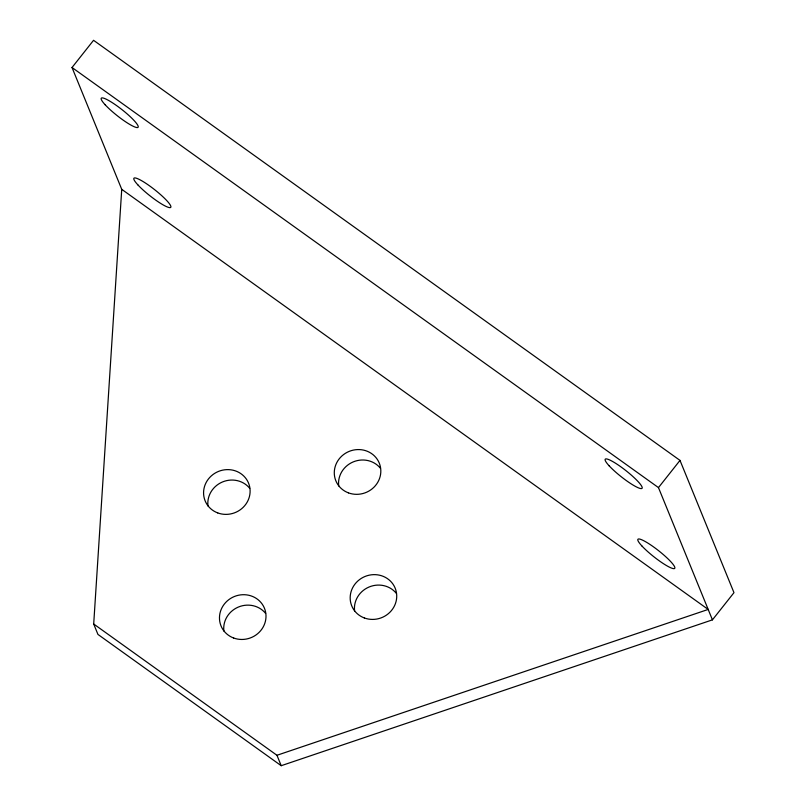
<?xml version="1.0" encoding="UTF-8"?>
<svg xmlns="http://www.w3.org/2000/svg" width="806" height="806" viewBox="0 0 806 806"><rect width="100%" height="100%" fill="white"/><g stroke="black" fill="none" stroke-linecap="round" stroke-linejoin="round"><path stroke-width="1.21" d="M93.698 624.005L121.736 189.329L72.026 67.513L93.556 40.3L680.002 460.397L733.974 592.662L712.433 619.854L281.213 765.7L97.939 634.413L93.698 624.005L276.962 755.282L281.213 765.7M712.433 619.854L658.472 487.61L680.002 460.397M276.962 755.282L708.182 609.437L121.736 189.329M72.026 67.513L658.472 487.61M223.887 631.068A23.455 22.215 -22.2 0 1 238.304 607.079A23.455 22.215 -22.2 0 1 265.607 613.396M207.988 505.987A23.455 22.215 -22.2 0 1 222.406 481.998A23.455 22.215 -22.2 0 1 249.709 488.315M338.711 485.937A23.455 22.215 -22.2 0 1 353.119 461.949A23.455 22.215 -22.2 0 1 380.422 468.266M354.6 611.008A23.455 22.215 -22.2 0 1 369.017 587.03A23.455 22.215 -22.2 0 1 396.32 593.337M137.866 184.876A23.455 3.849 38.3 0 0 169.613 207.616A23.455 3.849 38.3 0 0 149.483 185.803A23.455 3.849 38.3 0 0 137.866 184.876M105.203 104.82A23.455 3.849 38.3 0 0 136.939 127.56A23.455 3.849 38.3 0 0 116.81 105.747A23.455 3.849 38.3 0 0 105.203 104.82M641.848 545.904A23.455 3.849 38.3 0 0 673.584 568.643A23.455 3.849 38.3 0 0 653.454 546.831A23.455 3.849 38.3 0 0 641.848 545.904M233.619 637.999A23.455 22.215 -22.2 0 0 265.839 613.537A23.455 22.215 -22.2 0 0 228.753 599.704A23.455 22.215 -22.2 0 0 233.619 637.999M609.175 465.848A23.455 3.849 38.3 0 0 640.921 488.587A23.455 3.849 38.3 0 0 620.791 466.775A23.455 3.849 38.3 0 0 609.175 465.848M217.721 512.918A23.455 22.215 -22.2 0 0 249.951 488.456A23.455 22.215 -22.2 0 0 212.855 474.623A23.455 22.215 -22.2 0 0 217.721 512.918M364.332 617.95A23.455 22.215 -22.2 0 0 396.562 593.478A23.455 22.215 -22.2 0 0 359.466 579.645A23.455 22.215 -22.2 0 0 364.332 617.95M348.434 492.869A23.455 22.215 -22.2 0 0 380.664 468.407A23.455 22.215 -22.2 0 0 343.568 454.574A23.455 22.215 -22.2 0 0 348.434 492.869"/></g></svg>
